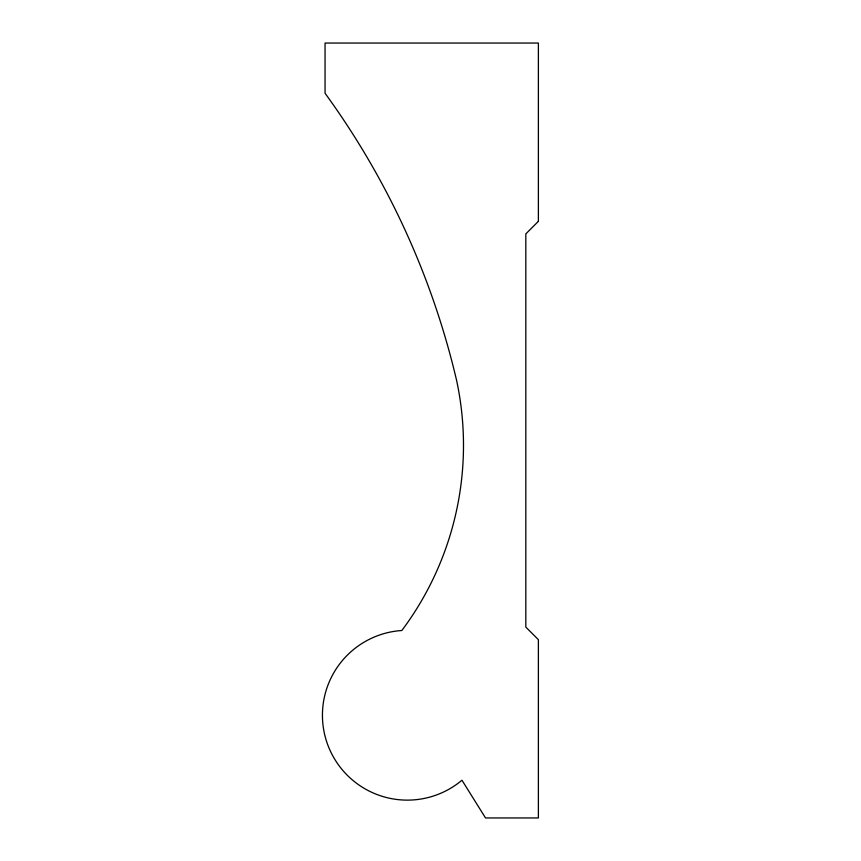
<?xml version="1.0" encoding="UTF-8"?>
<svg xmlns="http://www.w3.org/2000/svg" width="861" height="861" viewBox="0 0 861 861"><rect width="100%" height="100%" fill="white"/><g stroke="black" fill="none" stroke-linecap="round" stroke-linejoin="round"><path stroke-width="1.29" d="M538.383 221.342L525.823 233.891L525.823 627.109L538.383 639.658L538.383 817.95L485.518 817.95L461.959 780.217A84.895 84.895 0 0 1 328.547 746.864A84.895 84.895 0 0 1 401.839 630.51A309.045 309.045 0 0 0 456.556 380.196A798.147 798.147 0 0 0 325.06 93.268L325.06 43.05L538.383 43.05L538.383 221.342"/></g></svg>
